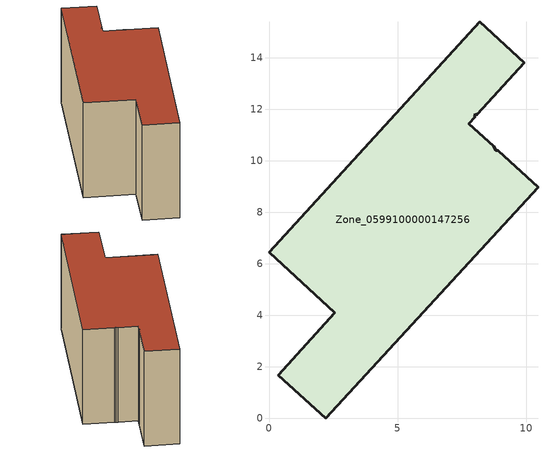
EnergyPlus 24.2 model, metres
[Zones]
Zone_0599100000147256
 floor ground (C_G): 7.76,11.45 8.73,10.56 8.82,10.41 8.91,10.39 10.46,8.98 2.21,0 0.36,1.66 2.56,4.1 0,6.45 8.19,15.4 9.92,13.81 8.1,11.82 7.98,11.77 8.01,11.72 z0
 wall outside (C_F): 8.1,11.82 9.92,13.81 8.19,15.4 0,6.45 2.56,4.1 0.36,1.66 2.21,0 10.46,8.98 8.91,10.39 8.82,10.41 8.73,10.56 7.76,11.45 8.01,11.72 7.98,11.77 8.1,11.82 z0:7.24
 roof outside (C_R): 8.73,10.56 7.76,11.45 8.01,11.72 7.98,11.77 8.1,11.82 9.92,13.81 8.19,15.4 0,6.45 2.56,4.1 0.36,1.66 2.21,0 10.46,8.98 8.91,10.39 8.82,10.41 z7.24
[BUILDING]
Pand.0599100000147256: North Axis=0; Terrain=City; Loads Convergence Tolerance Value=0.04; Temperature Convergence Tolerance Value=0.4; Solar Distribution=FullExterior; Maximum Number of Warmup Days=25; Minimum Number of Warmup Days=1
[Site:Location]
Rotterdam.The.Hague.AP_ZH_NLD Design_Conditions: Latitude=51.96; Longitude=4.45; Time Zone=1; Elevation=-4.5
[SITE:GROUNDTEMPERATURE:BUILDINGSURFACE]
18, 18, 18, 18, 18, 18, 18, 18, 18, 18, 18, 18
[MATERIAL] Thermal Absorptance=0.9; Solar Absorptance=0.7; Visible Absorptance=0.7
Name | Roughness | Thickness | Conductivity | Density | Specific Heat
G.TI.1975-1991 | MediumSmooth | 0.15 | 0.288461 | 540 | 1210
F.TI.1975-1991 | Rough | 0.3 | 0.230769 | 1920 | 840
R.TI.1975-1991 | MediumRough | 0.2 | 0.153846 | 1500 | 1000
[CONSTRUCTION]
C_G: G.TI.1975-1991
C_F: F.TI.1975-1991
C_R: R.TI.1975-1991
[ZONE]
Zone_0599100000147256: Type=1; Multiplier=1; Ceiling Height=Autocalculate; Volume=Autocalculate; Floor Area=autocalculate; Part of Total Floor Area=Yes
[ZONEINFILTRATION:DESIGNFLOWRATE]
Infil_Zone_0599100000147256: Zone or ZoneList or Space or SpaceList=Zone_0599100000147256; Schedule=AlwaysOn; Design Flow Rate Calculation Method=Flow/Area; Flow Rate per Floor Area=0.003; Constant Term Coefficient=1; Temperature Term Coefficient=0; Velocity Term Coefficient=0; Velocity Squared Term Coefficient=0
[HVACTEMPLATE:ZONE:IDEALLOADSAIRSYSTEM]
Zone_0599100000147256: Maximum Heating Supply Air Temperature=50; Minimum Cooling Supply Air Temperature=13; Maximum Heating Supply Air Humidity Ratio=0.0156; Minimum Cooling Supply Air Humidity Ratio=0.0077; Heating Limit=NoLimit; Cooling Limit=NoLimit; Dehumidification Control Type=ConstantSensibleHeatRatio; Cooling Sensible Heat Ratio=0.7; Dehumidification Setpoint=60; Humidification Control Type=None; Humidification Setpoint=30; Outdoor Air Method=None; Outdoor Air Flow Rate per Person=0.00944; Outdoor Air Flow Rate per Zone Floor Area=0; Outdoor Air Flow Rate per Zone=0; Demand Controlled Ventilation Type=None; Outdoor Air Economizer Type=NoEconomizer; Heat Recovery Type=None; Sensible Heat Recovery Effectiveness=0.7; Latent Heat Recovery Effectiveness=0.65
[ZONECONTROL:THERMOSTAT]
ThermostatControl_Zone_0599100000147256: Zone or ZoneList=Zone_0599100000147256; Control Type Schedule=DualSetpointControlType; Control 1=Thermostat_Zone_0599100000147256; Temperature Difference Between Cutout And Setpoint=0
[THERMOSTATSETPOINT:DUALSETPOINT]
Thermostat_Zone_0599100000147256: Heating Setpoint Temperature Schedule=HeatingSetpoint_Zone_0599100000147256; Cooling Setpoint Temperature Schedule=CoolingSetpoint_Zone_0599100000147256
[SCHEDULE:COMPACT]
HeatingSetpoint_Zone_0599100000147256: Through: 12/31, For: AllDays, Until: 24:00, 21
CoolingSetpoint_Zone_0599100000147256: Through: 12/31, For: AllDays, Until: 24:00, 24
DualSetpointControlType: Through: 12/31, For: AllDays, Until: 24:00, 4
AlwaysOn: Through: 12/31, For: AllDays, Until: 24:00, 1
